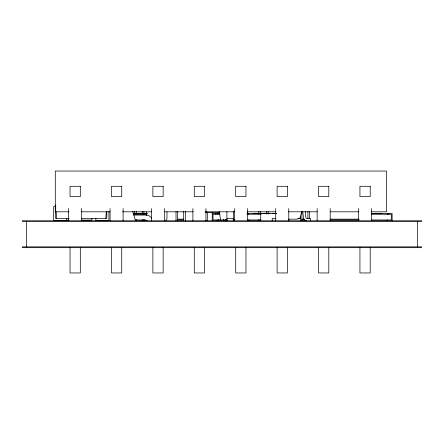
<?xml version="1.0" encoding="UTF-8"?>
<svg xmlns="http://www.w3.org/2000/svg" width="444" height="444" viewBox="0 0 444 444"><rect width="100%" height="100%" fill="white"/><g stroke="black" fill="none" stroke-linecap="round" stroke-linejoin="round"><path stroke-width="0.67" d="M146.592 215.723L146.592 211.81M55.733 204.939L55.622 218.476L69.131 218.476M105.75 218.476L106.344 211.683M301.726 211.622L299.872 218.542L299.484 218.614L299.872 218.542L299.484 218.614M274.742 213.442L275.957 213.442M259.773 213.442L257.548 213.442M259.157 213.425L258.308 213.442L259.113 213.442M141.703 213.425L143.312 213.442M261.477 213.425L263.087 213.442M376.457 213.442L378.088 213.425L376.457 213.425M141.836 213.442L142.274 213.425M260.722 220.779L260.722 213.442L262.837 213.442M376.54 213.425L378.105 213.442L376.495 213.442M260.728 213.442L262.837 213.425M262.343 213.425L260.839 213.442M274.742 213.425L275.957 213.425L272.716 213.425L274.348 213.442M143.09 213.442L141.836 213.425M260.789 213.425L262.343 213.442M266.267 213.442L269.602 213.425L269.219 213.442M273.41 213.442L272.683 213.425L273.432 213.431M274.298 213.442L273.498 213.442M269.602 213.431L263.83 213.425M272.744 213.431L273.515 213.442M257.548 213.425L259.94 213.425L259.329 213.425M274.298 213.425L273.515 213.425M259.901 213.425L259.601 213.442M260.889 213.425L263.087 213.425M260.928 213.442L262.176 213.425M140.132 213.425L138.522 213.425M373.315 213.425L374.126 213.442M377.944 213.425L376.495 213.425M143.234 213.425L142.718 213.442M376.623 213.425L378.072 213.442M138.522 213.442L139.338 213.425M255.816 213.442L256.754 213.425M266.139 213.442L263.88 213.442L266.139 213.425M373.315 213.442L374.919 213.442M381.252 213.425L379.642 213.442L381.851 213.442L379.753 213.425M141.175 213.431L143.834 213.425M144.339 213.431L147.058 213.425M257.27 213.431L253.896 213.425L257.076 213.442M377.067 213.425L376.69 213.425L377.278 213.442M381.851 213.425L379.126 213.431L381.152 213.431M139.549 213.442C141.281 213.409 137.573 213.447 139.333 213.431M145.882 213.442L146.409 213.425L144.805 213.442M261.744 213.442L262.199 213.442M374.342 213.442L374.919 213.425M377.505 213.442L377.944 213.442M261.011 213.442L261.793 213.425M297.508 218.542L299.805 218.581M256.754 213.442L254.495 213.425M265.318 213.442L264.102 213.431L266.084 213.442L263.952 213.425M263.952 213.442L265.984 213.425L264.202 213.425M380.364 213.431L379.592 213.425L380.824 213.436M135.625 213.442L137.562 213.442L135.625 213.425M264.102 213.431L265.995 213.442M372.2 213.442L371.328 213.425L372.355 213.442M255.311 213.425L256.588 213.442M135.47 213.442L137.501 213.431L135.47 213.425M265.434 213.436L267.016 213.425M379.159 213.425L381.08 213.442M374.131 213.425L373.571 213.442L374.936 213.442M378.027 213.431L377.278 213.425M143.151 213.425L142.707 213.425M146.67 213.425L144.805 213.425M140.071 213.431L139.616 213.425M255.722 213.425L255.894 213.431C251.787 213.442 260.5 213.42 254.334 213.442M374.864 213.431L374.342 213.425M376.662 213.442L377.073 213.442M275.374 213.425L273.193 213.442M146.97 213.425L144.966 213.425M372.943 213.425L375.452 213.425M265.179 213.442L264.13 213.442M299.167 218.62L299.639 218.603M267.188 213.431L265.923 213.442L268.298 213.425M146.109 213.425L144.966 213.442M146.287 213.442L146.97 213.442M267.937 213.431L263.364 213.431L267.937 213.431L266.406 213.442M269.569 213.442L268.836 213.425M146.037 213.436L145.105 213.442L145.665 213.442M371.312 213.431L372.294 213.431L371.328 213.436M255.106 213.431L256.804 213.425M263.83 213.442L265.529 213.431M256.643 213.425L254.495 213.442M135.309 213.442L136.869 213.431L135.309 213.425M254.651 213.442L256.488 213.425M269.73 213.442L270.019 213.431L269.73 213.425M268.648 213.425L269.147 213.425M379.753 213.442L380.458 213.442M69.147 211.81L55.284 211.81L55.284 171.045L386.596 171.045L386.596 211.81L371.351 211.81M81.624 211.81L110.04 211.81M122.516 211.81L151.626 211.81M164.796 211.81L193.218 211.81M205.694 211.81L234.804 211.81M247.28 211.81L275.696 211.81M288.173 211.81L317.282 211.81M330.453 211.81L358.874 211.81M219.48 212.46L207.326 212.46L207.326 220.779M205.966 212.626L207.326 212.626M134.793 213.425L137.562 213.425M140.665 213.425L138.156 213.442M253.818 213.425L269.891 213.425M272.272 213.425L276.146 213.425M371.245 213.425L372.288 213.425M375.94 213.425L378.627 213.425M133.067 213.442L147.058 213.442M212.215 213.442L219.874 213.442M247.003 213.442L276.235 213.442M371.245 213.442L392.119 213.442L392.119 220.779M133.106 214.258L146.903 214.258M219.919 214.258L213.031 214.258L213.031 219.963L227.406 219.963M247.003 214.258L261.089 214.258M371.317 214.258L391.303 214.258L391.303 219.963L371.339 219.963M133.816 215.068L146.021 215.068A6.521 6.521 0 0 1 151.632 218.27M275.885 218.331L272.222 218.331L272.222 220.779M226.89 218.337L233.411 218.337M81.219 218.476L106.821 218.476L106.821 211.683M177.65 219.147L183.683 219.147M288.533 219.147L297.508 219.147M301.892 219.147L304.573 219.147M330.175 219.147L359.102 219.147M135.17 219.963L144.811 219.963M177.65 219.963L183.683 219.963M232.995 219.963L234.954 219.963M247.275 219.963L261.083 219.963M301.892 219.963L304.573 219.963M330.175 219.963L359.102 219.963M81.219 220.102L91.98 220.102L91.98 218.476M66.983 220.596L68.953 220.596M205.966 220.613L207.326 220.613M223.632 220.613L225.669 220.613L225.669 219.281M22.2 220.779L421.8 220.779M22.2 221.595L421.8 221.595M22.2 246.864L421.8 246.864M22.2 247.68L421.8 247.68M273.193 213.425L275.402 213.442M268.298 213.442L266.816 213.425M254.334 213.425L256.804 213.442M146.67 213.442L145.121 213.425L145.654 213.431M298.312 218.598L298.773 218.614M260.844 213.425L261.327 213.442L260.978 213.425M256.46 213.442L255.999 213.442M132.75 211.35L135.22 219.963M219.33 211.344L220.546 219.963M305.222 211.455L305.899 217.604A0.816 0.816 0 0 0 306.71 218.331L310.373 218.331L310.373 220.779M302.791 211.721L303.468 217.871A3.263 3.263 0 0 0 306.71 220.779M55.739 207.603L55.622 206.244L54.723 206.244A1.221 1.221 0 0 0 53.502 207.47L53.502 219.369A1.221 1.221 0 0 0 54.723 220.596L66.545 220.596L66.545 218.476M56.099 211.683L56.693 218.476M417.66 221.595L417.66 246.864M388.855 213.442L388.855 214.258M387.229 213.442L387.229 214.258M387.229 219.963L387.229 220.779M371.595 208.547L371.595 220.779M370.213 247.452L370.213 272.955L359.94 272.955L359.94 247.452M358.552 208.547L358.552 220.779M330.181 208.547L330.181 220.779M328.799 247.452L328.799 272.955L318.526 272.955L318.526 247.452M317.138 208.547L317.138 220.779M309.557 211.438L309.557 218.775M307.925 211.438L307.925 218.775M301.892 211.438L301.892 220.779M300.266 216.777L300.266 220.779M288.85 219.441L288.85 220.779M288.767 208.547L288.767 220.779M287.385 247.452L287.385 272.955L277.112 272.955L277.112 247.452M275.724 208.547L275.724 220.779M268.143 211.438L268.143 214.108M266.511 211.438L266.511 214.108M260.478 211.438L260.478 214.108M260.478 219.441L260.478 220.779M258.846 211.438L258.846 214.108M258.846 219.441L258.846 220.779M249.173 219.963L249.173 220.779M248.634 213.442L248.634 214.258M248.634 219.963L248.634 220.779M247.436 211.438L247.436 214.108M247.352 208.547L247.352 220.779M245.97 247.452L245.97 272.955L235.697 272.955L235.697 247.452M234.31 208.547L234.31 220.779M233.411 211.483L233.411 220.779M226.89 211.483L226.89 220.779M226.729 219.441L226.729 220.779M223.632 219.281L223.632 220.779M218.737 212.46L218.737 213.847M218.737 219.392L218.737 220.779M217.11 213.442L217.11 214.258M217.11 219.963L217.11 220.779M215.479 213.442L215.479 214.258M212.221 212.46L212.215 220.779M206.022 211.438L206.022 212.77M205.938 208.547L205.938 220.779M204.556 247.452L204.556 272.955L194.283 272.955L194.283 247.452M192.896 208.547L192.896 220.779M185.315 211.438L185.315 220.779M183.683 211.438L183.683 220.779M177.65 211.438L177.65 220.779M176.018 211.438L176.018 220.779M166.972 211.81L166.972 218.331A2.448 2.448 0 0 1 165.751 220.452M164.524 208.547L164.524 220.779M163.142 247.452L163.142 272.955L152.869 272.955L152.869 247.452M151.482 208.547L151.482 220.779M143.9 211.438L143.9 214.108M143.9 219.441L143.9 220.779M142.269 211.438L142.269 214.108M142.269 219.441L142.269 220.779M136.236 211.438L136.236 214.108M136.236 219.441L136.236 220.779M134.604 211.438L134.604 214.108M123.11 208.547L123.11 220.779M121.723 247.452L121.723 272.955L111.455 272.955L111.455 247.452M110.068 208.547L110.068 220.779M108.935 211.438L108.935 219.369A1.221 1.221 0 0 1 107.714 220.596L95.893 220.596L95.893 218.476M81.696 208.547L81.696 220.779M80.308 247.452L80.308 272.955L70.041 272.955L70.041 247.452M68.654 208.547L68.654 220.779M26.34 221.595L26.34 246.864M66.245 220.74A4.079 4.079 0 0 1 68.642 219.963M144.727 219.963A4.074 4.074 0 0 1 147.119 220.74M259.668 213.425L257.798 213.442L259.685 213.425M136.869 213.431L134.871 213.442L136.869 213.431M80.308 186.291L70.041 186.291L70.041 196.564L80.308 196.564L80.308 186.291M121.723 186.291L111.455 186.291L111.455 196.564L121.723 196.564L121.723 186.291M163.142 186.291L152.869 186.291L152.869 196.564L163.142 196.564L163.142 186.291M204.556 186.291L194.283 186.291L194.283 196.564L204.556 196.564L204.556 186.291M245.97 186.291L235.697 186.291L235.697 196.564L245.97 196.564L245.97 186.291M287.385 186.291L277.112 186.291L277.112 196.564L287.385 196.564L287.385 186.291M328.799 186.291L318.526 186.291L318.526 196.564L328.799 196.564L328.799 186.291M370.213 186.291L359.94 186.291L359.94 196.564L370.213 196.564L370.213 186.291"/></g></svg>
